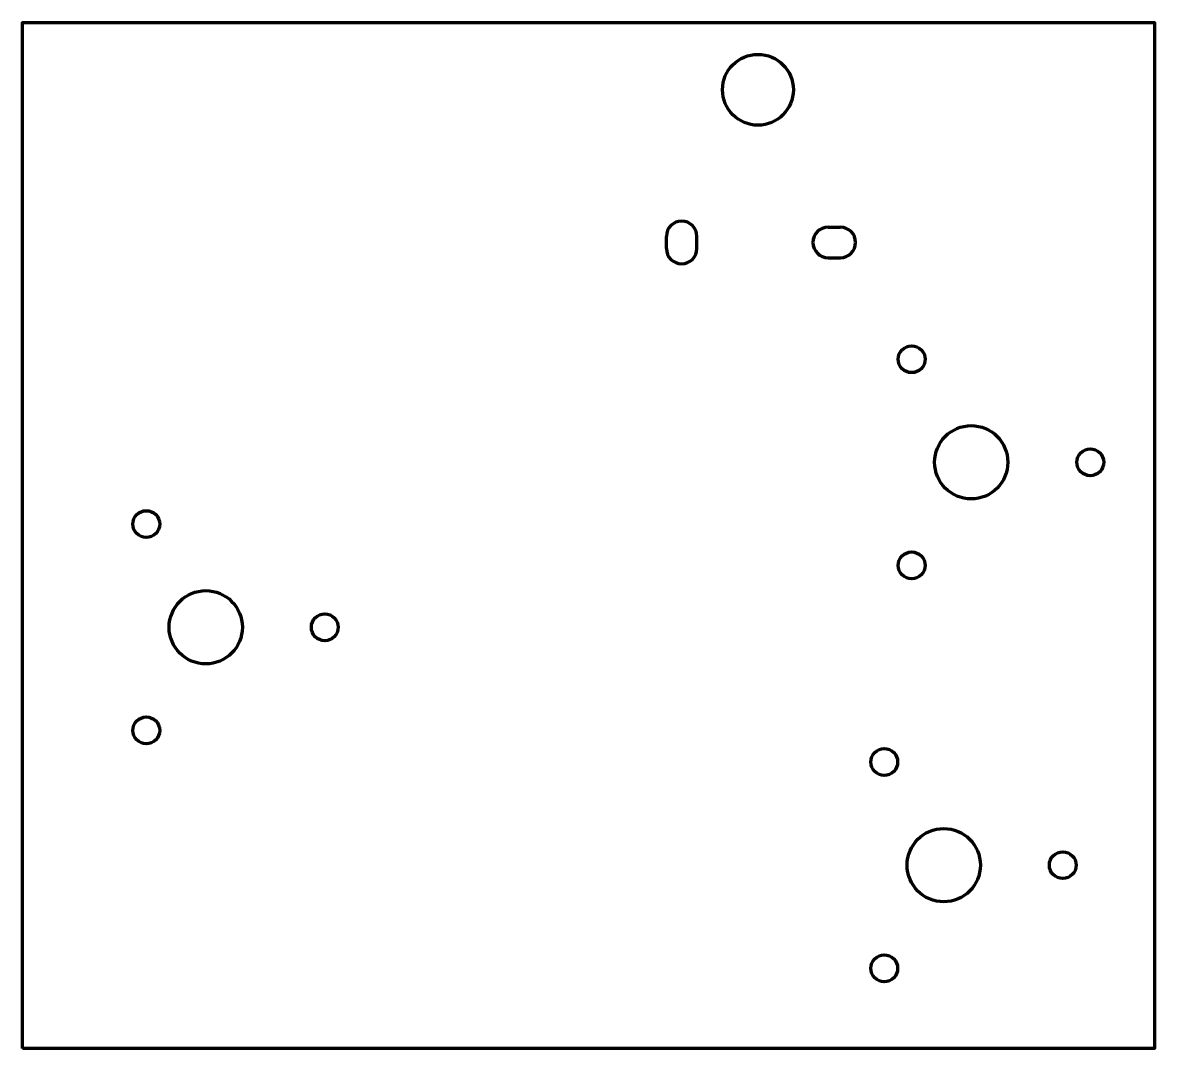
# Model space of a CAD drawing. Extents: x 0 to 185, y 0 to 168.
import ezdxf

# ---------------------------------------------------------------- set-up
doc = ezdxf.new("R2010")
doc.units = 0
doc.layers.get('0').update_dxf_attribs({"linetype": 'CONTINUOUS', "lineweight": 100})

msp = doc.modelspace()

# ---------------------------------------------------------------- linework, layer by layer
for p, q in [((131.96, 134.48), (133.96, 134.48)), ((131.96, 134.48), (133.96, 134.48)), ((131.96, 134.48), (133.96, 134.48)), ((105.46, 130.98), (105.46, 132.98)), ((105.46, 130.98), (105.46, 132.98)), ((105.46, 130.98), (105.46, 132.98)), ((110.46, 130.98), (110.46, 132.98)), ((110.46, 130.98), (110.46, 132.98)), ((110.46, 130.98), (110.46, 132.98)), ((131.96, 129.48), (133.96, 129.48)), ((131.96, 129.48), (133.96, 129.48)), ((131.96, 129.48), (133.96, 129.48))]:
    msp.add_line(p, q)
msp.add_lwpolyline([(0, 0), (0, 167.98), (185.4, 167.98), (185.4, 0)], close=True)
for centre, radius in [((120.46, 156.98), 5.8), ((120.46, 156.98), 5.8), ((120.46, 156.98), 5.8), ((145.65, 112.86), 2.2), ((155.4, 95.98), 6), ((174.9, 95.98), 2.2), ((20.25, 85.85), 2.2), ((145.65, 79.09), 2.2), ((30, 68.96), 6), ((49.5, 68.96), 2.2), ((20.25, 52.07), 2.2), ((141.15, 46.89), 2.2), ((150.9, 30), 6), ((170.4, 30), 2.2), ((141.15, 13.11), 2.2)]:
    msp.add_circle(centre, radius)
for centre, start, end in [((107.96, 132.98), 0, 180), ((107.96, 132.98), 0, 180), ((107.96, 132.98), 0, 180), ((131.96, 131.98), 90, 270), ((131.96, 131.98), 90, 270), ((131.96, 131.98), 90, 270), ((133.96, 131.98), 270, 90), ((133.96, 131.98), 270, 90), ((133.96, 131.98), 270, 90), ((107.96, 130.98), 180, 0), ((107.96, 130.98), 180, 0), ((107.96, 130.98), 180, 0)]:
    msp.add_arc(centre, 2.5, start, end)

doc.saveas('drawing.dxf')
